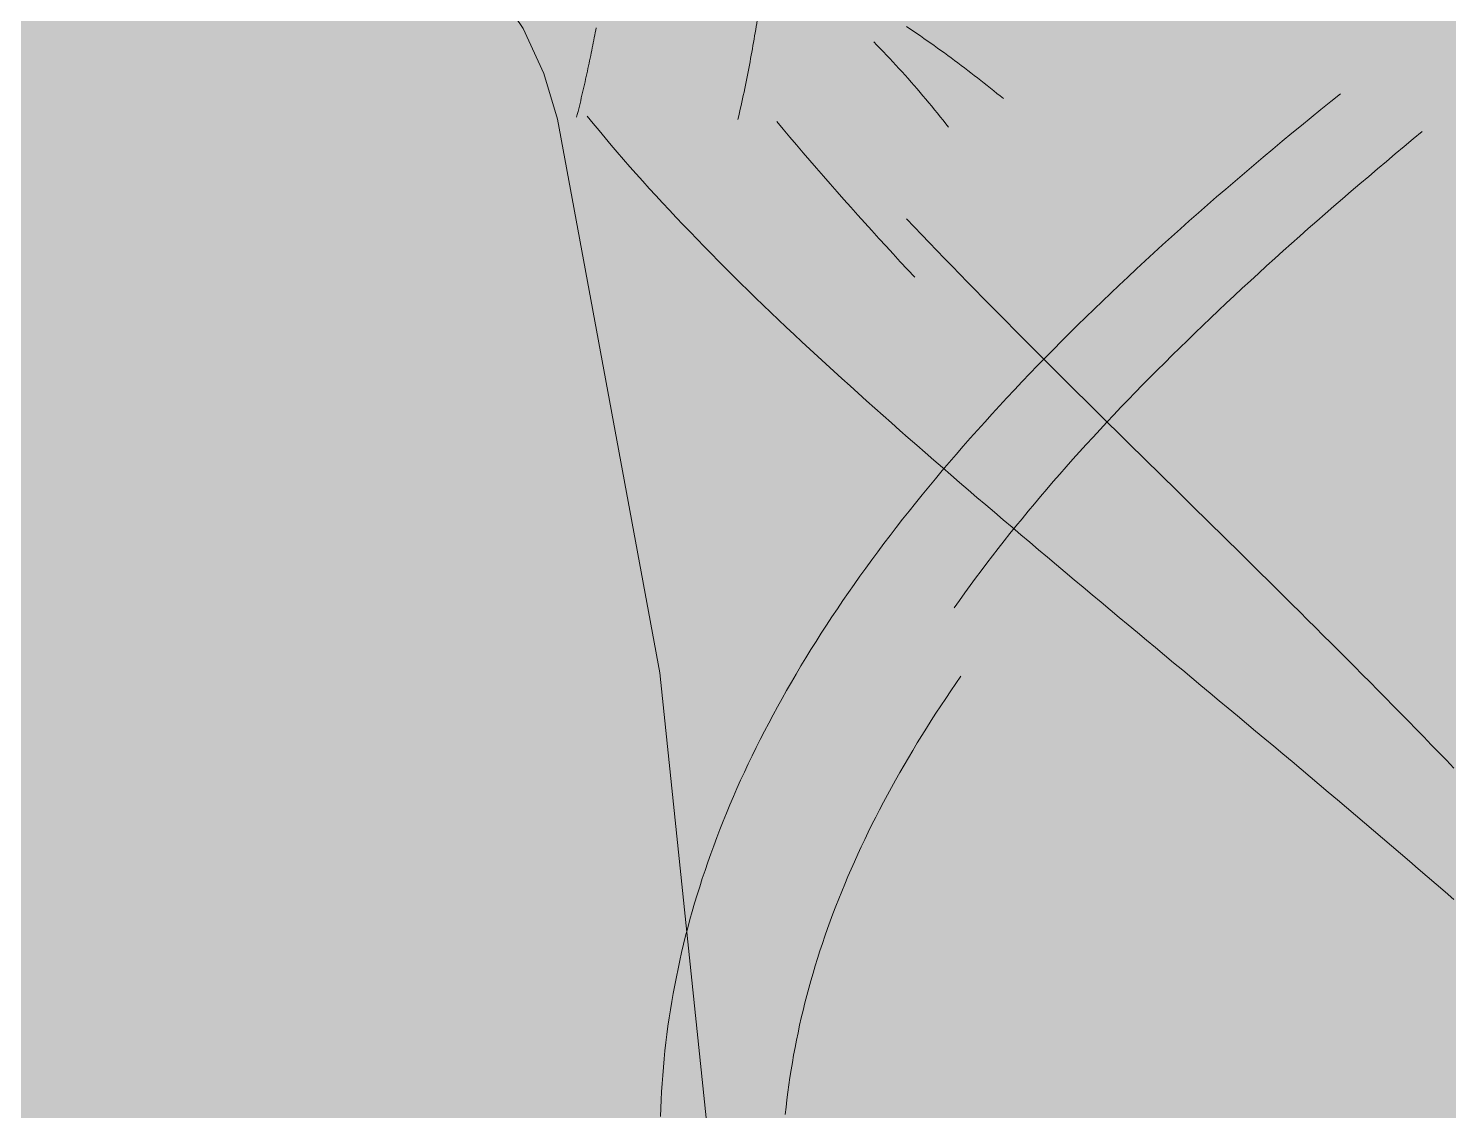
# Model space of a CAD drawing. Header units: inches. Extents: x 30764 to 30770, y -4780 to 4478.
# Drawn here: x 30767.33099 to 30767.33777, y 60.03999 to 60.04516 of the extents above; entities that cross this region are included whole.
import ezdxf

# ---------------------------------------------------------------- set-up
doc = ezdxf.new("R2010")
doc.units = ezdxf.units.IN
doc.header["$MEASUREMENT"] = 0
doc.layers.add('A-GLAZ-CURT', color=52, linetype='Continuous', lineweight=9)
doc.layers.add('Q-SPCQ', color=91, linetype='Continuous', lineweight=9)

# ---------------------------------------------------------------- blocks, each defined once
blk = doc.blocks.new('FP_40-Entrance - Xcel')
at = {"layer": 'Q-SPCQ'}
for p, q in [((-2803.5156586, 60.0448065), (-2803.5157055, 60.0447687)), ((-2803.5156116, 60.0448443), (-2803.5156586, 60.0448065)), ((-2803.5192092, 60.0447369), (-2803.5191813, 60.0447025)), ((-2803.515752, 60.0447309), (-2803.5157984, 60.044693)), ((-2803.5157055, 60.0447687), (-2803.515752, 60.0447309)), ((-2803.5191813, 60.0447025), (-2803.5191529, 60.0446681)), ((-2803.5191529, 60.0446681), (-2803.5191242, 60.0446337)), ((-2803.5157984, 60.044693), (-2803.5158445, 60.0446551)), ((-2803.5191242, 60.0446337), (-2803.5190951, 60.0445993)), ((-2803.5190951, 60.0445993), (-2803.5190657, 60.0445648)), ((-2803.5158903, 60.0446172), (-2803.5159359, 60.0445792)), ((-2803.5158445, 60.0446551), (-2803.5158903, 60.0446172)), ((-2803.5190657, 60.0445648), (-2803.5190358, 60.0445303)), ((-2803.5190358, 60.0445303), (-2803.5190056, 60.0444958)), ((-2803.5159812, 60.0445413), (-2803.5160263, 60.0445033)), ((-2803.5159359, 60.0445792), (-2803.5159812, 60.0445413)), ((-2803.5190056, 60.0444958), (-2803.5189751, 60.0444613)), ((-2803.5189751, 60.0444613), (-2803.5189442, 60.0444267)), ((-2803.5160711, 60.0444653), (-2803.5161156, 60.0444272)), ((-2803.5160263, 60.0445033), (-2803.5160711, 60.0444653)), ((-2803.5189442, 60.0444267), (-2803.5189129, 60.0443922)), ((-2803.5189129, 60.0443922), (-2803.5188813, 60.0443576)), ((-2803.5161156, 60.0444272), (-2803.5161599, 60.0443892)), ((-2803.5188813, 60.0443576), (-2803.5188493, 60.0443229)), ((-2803.5188493, 60.0443229), (-2803.518817, 60.0442883)), ((-2803.5162039, 60.0443511), (-2803.5162476, 60.044313)), ((-2803.5161599, 60.0443892), (-2803.5162039, 60.0443511)), ((-2803.518817, 60.0442883), (-2803.5187844, 60.0442536)), ((-2803.5187844, 60.0442536), (-2803.5187514, 60.0442189)), ((-2803.516291, 60.0442749), (-2803.5163341, 60.0442367)), ((-2803.5162476, 60.044313), (-2803.516291, 60.0442749)), ((-2803.5187514, 60.0442189), (-2803.5187181, 60.0441842)), ((-2803.516377, 60.0441986), (-2803.5164196, 60.0441604)), ((-2803.5163341, 60.0442367), (-2803.516377, 60.0441986)), ((-2803.5187181, 60.0441842), (-2803.5186846, 60.0441494)), ((-2803.5186846, 60.0441494), (-2803.5186506, 60.0441146)), ((-2803.5164618, 60.0441222), (-2803.5165038, 60.044084)), ((-2803.5164196, 60.0441604), (-2803.5164618, 60.0441222)), ((-2803.5186506, 60.0441146), (-2803.5186164, 60.0440798)), ((-2803.5186164, 60.0440798), (-2803.5185819, 60.044045)), ((-2803.5165038, 60.044084), (-2803.5165455, 60.0440457)), ((-2803.5185819, 60.044045), (-2803.5185471, 60.0440102)), ((-2803.5185471, 60.0440102), (-2803.518512, 60.0439753)), ((-2803.5165868, 60.0440075), (-2803.5166279, 60.0439692)), ((-2803.5165455, 60.0440457), (-2803.5165868, 60.0440075)), ((-2803.518512, 60.0439753), (-2803.5184766, 60.0439404)), ((-2803.5184766, 60.0439404), (-2803.5184409, 60.0439054)), ((-2803.5166686, 60.0439309), (-2803.516709, 60.0438925)), ((-2803.5166279, 60.0439692), (-2803.5166686, 60.0439309)), ((-2803.5184409, 60.0439054), (-2803.518405, 60.0438705)), ((-2803.518405, 60.0438705), (-2803.5183687, 60.0438355)), ((-2803.5167491, 60.0438542), (-2803.5167889, 60.0438158)), ((-2803.516709, 60.0438925), (-2803.5167491, 60.0438542)), ((-2803.5183687, 60.0438355), (-2803.5183323, 60.0438005)), ((-2803.5183323, 60.0438005), (-2803.5182955, 60.0437655)), ((-2803.5167889, 60.0438158), (-2803.5168284, 60.0437775)), ((-2803.5182955, 60.0437655), (-2803.5182585, 60.0437304)), ((-2803.5182585, 60.0437304), (-2803.5182212, 60.0436954)), ((-2803.5168675, 60.0437391), (-2803.5169064, 60.0437007)), ((-2803.5168284, 60.0437775), (-2803.5168675, 60.0437391)), ((-2803.5182212, 60.0436954), (-2803.5181837, 60.0436603)), ((-2803.5181837, 60.0436603), (-2803.518146, 60.0436251)), ((-2803.5169449, 60.0436622), (-2803.516983, 60.0436238)), ((-2803.5169064, 60.0437007), (-2803.5169449, 60.0436622)), ((-2803.518146, 60.0436251), (-2803.518108, 60.04359)), ((-2803.518108, 60.04359), (-2803.5180698, 60.0435548)), ((-2803.5170208, 60.0435853), (-2803.5170583, 60.0435468)), ((-2803.516983, 60.0436238), (-2803.5170208, 60.0435853)), ((-2803.5180698, 60.0435548), (-2803.5180313, 60.0435196)), ((-2803.5180313, 60.0435196), (-2803.5179927, 60.0434844)), ((-2803.5170954, 60.0435083), (-2803.5171322, 60.0434698)), ((-2803.5170583, 60.0435468), (-2803.5170954, 60.0435083)), ((-2803.5179927, 60.0434844), (-2803.5179538, 60.0434491)), ((-2803.5179538, 60.0434491), (-2803.5179147, 60.0434139)), ((-2803.5171322, 60.0434698), (-2803.5171687, 60.0434313)), ((-2803.5179147, 60.0434139), (-2803.5178754, 60.0433786)), ((-2803.5178754, 60.0433786), (-2803.5178359, 60.0433432)), ((-2803.5172048, 60.0433927), (-2803.5172405, 60.0433541)), ((-2803.5171687, 60.0434313), (-2803.5172048, 60.0433927)), ((-2803.5178359, 60.0433432), (-2803.5177962, 60.0433079)), ((-2803.5177962, 60.0433079), (-2803.5177563, 60.0432725)), ((-2803.5172759, 60.0433156), (-2803.517311, 60.043277)), ((-2803.5172405, 60.0433541), (-2803.5172759, 60.0433156)), ((-2803.5177563, 60.0432725), (-2803.5177163, 60.0432371)), ((-2803.5177163, 60.0432371), (-2803.517676, 60.0432017)), ((-2803.5173457, 60.0432383), (-2803.51738, 60.0431997)), ((-2803.517311, 60.043277), (-2803.5173457, 60.0432383)), ((-2803.517676, 60.0432017), (-2803.5176356, 60.0431662)), ((-2803.51738, 60.0431997), (-2803.517414, 60.0431611)), ((-2803.5176356, 60.0431662), (-2803.517595, 60.0431308)), ((-2803.517595, 60.0431308), (-2803.5175542, 60.0430953)), ((-2803.5174476, 60.0431224), (-2803.5174808, 60.0430837)), ((-2803.517414, 60.0431611), (-2803.5174476, 60.0431224)), ((-2803.5175542, 60.0430953), (-2803.5175133, 60.0430598)), ((-2803.5175137, 60.0430451), (-2803.5175462, 60.0430064)), ((-2803.5174808, 60.0430837), (-2803.5175137, 60.0430451)), ((-2803.5175133, 60.0430598), (-2803.5174722, 60.0430242)), ((-2803.5175783, 60.0429677), (-2803.5176101, 60.0429289)), ((-2803.5175462, 60.0430064), (-2803.5175783, 60.0429677)), ((-2803.5174722, 60.0430242), (-2803.517431, 60.0429886)), ((-2803.517431, 60.0429886), (-2803.5173896, 60.042953)), ((-2803.5176101, 60.0429289), (-2803.5176415, 60.0428902)), ((-2803.5173896, 60.042953), (-2803.5173481, 60.0429174)), ((-2803.5173481, 60.0429174), (-2803.5173064, 60.0428818)), ((-2803.5176725, 60.0428514), (-2803.5177031, 60.0428127)), ((-2803.5176415, 60.0428902), (-2803.5176725, 60.0428514)), ((-2803.5173064, 60.0428818), (-2803.5172646, 60.0428461)), ((-2803.5172646, 60.0428461), (-2803.5172227, 60.0428104)), ((-2803.5177334, 60.0427739), (-2803.5177633, 60.0427351)), ((-2803.5177031, 60.0428127), (-2803.5177334, 60.0427739)), ((-2803.5172227, 60.0428104), (-2803.5171807, 60.0427747)), ((-2803.5171807, 60.0427747), (-2803.5171385, 60.042739)), ((-2803.5177928, 60.0426963), (-2803.5178219, 60.0426575)), ((-2803.5177633, 60.0427351), (-2803.5177928, 60.0426963)), ((-2803.5171385, 60.042739), (-2803.5170963, 60.0427032)), ((-2803.5170963, 60.0427032), (-2803.5170539, 60.0426674)), ((-2803.5178219, 60.0426575), (-2803.5178506, 60.0426187)), ((-2803.5170539, 60.0426674), (-2803.5170114, 60.0426316)), ((-2803.5170114, 60.0426316), (-2803.5169689, 60.0425958)), ((-2803.517879, 60.0425798), (-2803.5179069, 60.042541)), ((-2803.5178506, 60.0426187), (-2803.517879, 60.0425798)), ((-2803.5169689, 60.0425958), (-2803.5169262, 60.0425599)), ((-2803.5169262, 60.0425599), (-2803.5168835, 60.0425241)), ((-2803.5179345, 60.0425021), (-2803.5179617, 60.0424632)), ((-2803.5179069, 60.042541), (-2803.5179345, 60.0425021)), ((-2803.5168835, 60.0425241), (-2803.5168406, 60.0424882)), ((-2803.5179884, 60.0424244), (-2803.5180148, 60.0423855)), ((-2803.5179617, 60.0424632), (-2803.5179884, 60.0424244)), ((-2803.5168406, 60.0424882), (-2803.5167977, 60.0424522)), ((-2803.5167977, 60.0424522), (-2803.5167548, 60.0424163)), ((-2803.5180148, 60.0423855), (-2803.5180408, 60.0423466)), ((-2803.5167548, 60.0424163), (-2803.5167117, 60.0423803)), ((-2803.5167117, 60.0423803), (-2803.5166686, 60.0423443)), ((-2803.5180664, 60.0423077), (-2803.5180916, 60.0422687)), ((-2803.5180408, 60.0423466), (-2803.5180664, 60.0423077)), ((-2803.5166686, 60.0423443), (-2803.5166254, 60.0423083)), ((-2803.5166254, 60.0423083), (-2803.5165822, 60.0422722)), ((-2803.5181164, 60.0422298), (-2803.5181408, 60.0421909)), ((-2803.5180916, 60.0422687), (-2803.5181164, 60.0422298)), ((-2803.5165822, 60.0422722), (-2803.5165389, 60.0422362)), ((-2803.5165389, 60.0422362), (-2803.5164956, 60.0422001)), ((-2803.5181649, 60.0421519), (-2803.5181885, 60.042113)), ((-2803.5181408, 60.0421909), (-2803.5181649, 60.0421519)), ((-2803.5164956, 60.0422001), (-2803.5164523, 60.042164)), ((-2803.5164523, 60.042164), (-2803.5164089, 60.0421278)), ((-2803.5181885, 60.042113), (-2803.5182117, 60.042074)), ((-2803.5164089, 60.0421278), (-2803.5163654, 60.0420917)), ((-2803.5163654, 60.0420917), (-2803.516322, 60.0420555)), ((-2803.5182345, 60.042035), (-2803.5182569, 60.041996)), ((-2803.5182117, 60.042074), (-2803.5182345, 60.042035)), ((-2803.516322, 60.0420555), (-2803.5162785, 60.0420193)), ((-2803.5162785, 60.0420193), (-2803.516235, 60.0419831)), ((-2803.5182789, 60.041957), (-2803.5183005, 60.041918)), ((-2803.5182569, 60.041996), (-2803.5182789, 60.041957)), ((-2803.516235, 60.0419831), (-2803.5161915, 60.0419468)), ((-2803.5183005, 60.041918), (-2803.5183217, 60.041879)), ((-2803.5161915, 60.0419468), (-2803.516148, 60.0419106)), ((-2803.516148, 60.0419106), (-2803.5161045, 60.0418743)), ((-2803.5183425, 60.04184), (-2803.5183628, 60.041801)), ((-2803.5183217, 60.041879), (-2803.5183425, 60.04184)), ((-2803.5161045, 60.0418743), (-2803.516061, 60.041838)), ((-2803.516061, 60.041838), (-2803.5160175, 60.0418016)), ((-2803.5183828, 60.041762), (-2803.5184024, 60.0417229)), ((-2803.5183628, 60.041801), (-2803.5183828, 60.041762)), ((-2803.5160175, 60.0418016), (-2803.515974, 60.0417653)), ((-2803.515974, 60.0417653), (-2803.5159306, 60.0417289)), ((-2803.5184215, 60.0416839), (-2803.5184403, 60.0416448)), ((-2803.5184024, 60.0417229), (-2803.5184215, 60.0416839)), ((-2803.5159306, 60.0417289), (-2803.5158871, 60.0416925)), ((-2803.5158871, 60.0416925), (-2803.5158437, 60.0416561)), ((-2803.5184403, 60.0416448), (-2803.5184586, 60.0416058)), ((-2803.5158437, 60.0416561), (-2803.5158003, 60.0416196)), ((-2803.5158003, 60.0416196), (-2803.5157569, 60.0415832)), ((-2803.5184766, 60.0415667), (-2803.5184941, 60.0415276)), ((-2803.5184586, 60.0416058), (-2803.5184766, 60.0415667)), ((-2803.5157569, 60.0415832), (-2803.5157136, 60.0415467)), ((-2803.5157136, 60.0415467), (-2803.5156703, 60.0415102)), ((-2803.5185112, 60.0414886), (-2803.5185279, 60.0414495)), ((-2803.5184941, 60.0415276), (-2803.5185112, 60.0414886)), ((-2803.5156703, 60.0415102), (-2803.515627, 60.0414737)), ((-2803.515627, 60.0414737), (-2803.5155838, 60.0414371)), ((-2803.5185442, 60.0414104), (-2803.5185601, 60.0413713)), ((-2803.5185279, 60.0414495), (-2803.5185442, 60.0414104)), ((-2803.5155838, 60.0414371), (-2803.5155407, 60.0414006)), ((-2803.5185601, 60.0413713), (-2803.5185756, 60.0413322)), ((-2803.5155407, 60.0414006), (-2803.5154976, 60.041364)), ((-2803.5154976, 60.041364), (-2803.5154545, 60.0413274)), ((-2803.5185906, 60.0412931), (-2803.5186053, 60.041254)), ((-2803.5185756, 60.0413322), (-2803.5185906, 60.0412931)), ((-2803.5154545, 60.0413274), (-2803.5154116, 60.0412907)), ((-2803.5154116, 60.0412907), (-2803.5153687, 60.0412541)), ((-2803.5186195, 60.0412149), (-2803.5186333, 60.0411758)), ((-2803.5186053, 60.041254), (-2803.5186195, 60.0412149)), ((-2803.5153687, 60.0412541), (-2803.5153259, 60.0412174)), ((-2803.5153259, 60.0412174), (-2803.5152831, 60.0411807)), ((-2803.5186467, 60.0411367), (-2803.5186598, 60.0410976)), ((-2803.5186333, 60.0411758), (-2803.5186467, 60.0411367)), ((-2803.5152831, 60.0411807), (-2803.5152405, 60.041144)), ((-2803.5152405, 60.041144), (-2803.5151979, 60.0411073)), ((-2803.5186598, 60.0410976), (-2803.5186723, 60.0410585)), ((-2803.5151979, 60.0411073), (-2803.5151554, 60.0410706)), ((-2803.5151554, 60.0410706), (-2803.5151131, 60.0410338)), ((-2803.5186845, 60.0410193), (-2803.5186963, 60.0409802)), ((-2803.5186723, 60.0410585), (-2803.5186845, 60.0410193)), ((-2803.5151131, 60.0410338), (-2803.5150708, 60.040997)), ((-2803.5187077, 60.0409411), (-2803.5187186, 60.0409019)), ((-2803.5186963, 60.0409802), (-2803.5187077, 60.0409411)), ((-2803.5187291, 60.0408628), (-2803.5187393, 60.0408237)), ((-2803.5187186, 60.0409019), (-2803.5187291, 60.0408628)), ((-2803.5187393, 60.0408237), (-2803.518749, 60.0407845)), ((-2803.5187583, 60.0407454), (-2803.5187672, 60.0407062)), ((-2803.518749, 60.0407845), (-2803.5187583, 60.0407454)), ((-2803.5187757, 60.0406671), (-2803.5187837, 60.0406279)), ((-2803.5187672, 60.0407062), (-2803.5187757, 60.0406671)), ((-2803.5187837, 60.0406279), (-2803.5187914, 60.0405888)), ((-2803.5187986, 60.0405496), (-2803.5188055, 60.0405105)), ((-2803.5187914, 60.0405888), (-2803.5187986, 60.0405496)), ((-2803.5188119, 60.0404713), (-2803.518818, 60.0404321)), ((-2803.5188055, 60.0405105), (-2803.5188119, 60.0404713)), ((-2803.5188236, 60.040393), (-2803.5188288, 60.0403538)), ((-2803.518818, 60.0404321), (-2803.5188236, 60.040393)), ((-2803.5188288, 60.0403538), (-2803.5188336, 60.0403147)), ((-2803.518838, 60.0402755), (-2803.518842, 60.0402364)), ((-2803.5188336, 60.0403147), (-2803.518838, 60.0402755)), ((-2803.5188456, 60.0401972), (-2803.5188488, 60.040158)), ((-2803.518842, 60.0402364), (-2803.5188456, 60.0401972)), ((-2803.5188516, 60.0401189), (-2803.518854, 60.0400797)), ((-2803.5188488, 60.040158), (-2803.5188516, 60.0401189)), ((-2803.518854, 60.0400797), (-2803.518856, 60.0400406)), ((-2803.5188576, 60.0400014), (-2803.5188588, 60.0399623)), ((-2803.518856, 60.0400406), (-2803.5188576, 60.0400014))]:
    blk.add_line(p, q, dxfattribs=at)
blk.add_polyline3d([(-2803.5193515, 60.0447232, 0), (-2803.5188621, 60.0420797, 0), (-2803.5185843, 60.039405, 0), (-2803.51852, 60.036716, 0), (-2803.5185932, 60.0349638, 0)], dxfattribs=at)
blk = doc.blocks.new('FP_42-Entrance - Xcel')
at = {"layer": 'Q-SPCQ'}
for p, q in [((-2803.518304, 60.0447116), (-2803.5182729, 60.0446743)), ((-2803.5182729, 60.0446743), (-2803.5182415, 60.0446371)), ((-2803.5182415, 60.0446371), (-2803.5182099, 60.0445998)), ((-2803.5182099, 60.0445998), (-2803.5181782, 60.0445626)), ((-2803.5181782, 60.0445626), (-2803.5181462, 60.0445253)), ((-2803.5181462, 60.0445253), (-2803.5181141, 60.0444881)), ((-2803.5181141, 60.0444881), (-2803.5180817, 60.0444509)), ((-2803.5180817, 60.0444509), (-2803.5180492, 60.0444137)), ((-2803.5180492, 60.0444137), (-2803.5180164, 60.0443765)), ((-2803.5180164, 60.0443765), (-2803.5179835, 60.0443393)), ((-2803.5179835, 60.0443393), (-2803.5179504, 60.0443021)), ((-2803.5179504, 60.0443021), (-2803.5179172, 60.0442649)), ((-2803.5179172, 60.0442649), (-2803.5178837, 60.0442277)), ((-2803.5178837, 60.0442277), (-2803.5178501, 60.0441906)), ((-2803.5178501, 60.0441906), (-2803.5178164, 60.0441534)), ((-2803.5178164, 60.0441534), (-2803.5177825, 60.0441162)), ((-2803.5177825, 60.0441162), (-2803.5177484, 60.0440791)), ((-2803.5177484, 60.0440791), (-2803.5177142, 60.044042)), ((-2803.5177142, 60.044042), (-2803.5176799, 60.0440048)), ((-2803.5176799, 60.0440048), (-2803.5176454, 60.0439677)), ((-2803.5174492, 60.0420288), (-2803.5174734, 60.0419933)), ((-2803.5174247, 60.0420642), (-2803.5174492, 60.0420288)), ((-2803.5174973, 60.0419578), (-2803.5175208, 60.0419224)), ((-2803.5174734, 60.0419933), (-2803.5174973, 60.0419578)), ((-2803.517544, 60.0418869), (-2803.5175668, 60.0418515)), ((-2803.5175208, 60.0419224), (-2803.517544, 60.0418869)), ((-2803.5175893, 60.041816), (-2803.5176114, 60.0417806)), ((-2803.5175668, 60.0418515), (-2803.5175893, 60.041816)), ((-2803.5176332, 60.0417451), (-2803.5176546, 60.0417097)), ((-2803.5176114, 60.0417806), (-2803.5176332, 60.0417451)), ((-2803.5176546, 60.0417097), (-2803.5176757, 60.0416742)), ((-2803.5176964, 60.0416388), (-2803.5177168, 60.0416033)), ((-2803.5176757, 60.0416742), (-2803.5176964, 60.0416388)), ((-2803.5177368, 60.0415679), (-2803.5177565, 60.0415324)), ((-2803.5177168, 60.0416033), (-2803.5177368, 60.0415679)), ((-2803.5177758, 60.041497), (-2803.5177947, 60.0414615)), ((-2803.5177565, 60.0415324), (-2803.5177758, 60.041497)), ((-2803.5178133, 60.0414261), (-2803.5178315, 60.0413906)), ((-2803.5177947, 60.0414615), (-2803.5178133, 60.0414261)), ((-2803.5178494, 60.0413552), (-2803.5178669, 60.0413197)), ((-2803.5178315, 60.0413906), (-2803.5178494, 60.0413552)), ((-2803.5178841, 60.0412842), (-2803.5179009, 60.0412488)), ((-2803.5178669, 60.0413197), (-2803.5178841, 60.0412842)), ((-2803.5179173, 60.0412133), (-2803.5179334, 60.0411779)), ((-2803.5179009, 60.0412488), (-2803.5179173, 60.0412133)), ((-2803.5179491, 60.0411424), (-2803.5179644, 60.0411069)), ((-2803.5179334, 60.0411779), (-2803.5179491, 60.0411424)), ((-2803.5179794, 60.0410715), (-2803.517994, 60.041036)), ((-2803.5179644, 60.0411069), (-2803.5179794, 60.0410715)), ((-2803.5180083, 60.0410005), (-2803.5180222, 60.0409651)), ((-2803.517994, 60.041036), (-2803.5180083, 60.0410005)), ((-2803.5180222, 60.0409651), (-2803.5180357, 60.0409296)), ((-2803.5180489, 60.0408941), (-2803.5180617, 60.0408586)), ((-2803.5180357, 60.0409296), (-2803.5180489, 60.0408941)), ((-2803.5180741, 60.0408232), (-2803.5180862, 60.0407877)), ((-2803.5180617, 60.0408586), (-2803.5180741, 60.0408232)), ((-2803.5180979, 60.0407522), (-2803.5181092, 60.0407167)), ((-2803.5180862, 60.0407877), (-2803.5180979, 60.0407522)), ((-2803.5181202, 60.0406812), (-2803.5181308, 60.0406457)), ((-2803.5181092, 60.0407167), (-2803.5181202, 60.0406812)), ((-2803.5181411, 60.0406102), (-2803.518151, 60.0405747)), ((-2803.5181308, 60.0406457), (-2803.5181411, 60.0406102)), ((-2803.5181605, 60.0405392), (-2803.5181697, 60.0405037)), ((-2803.518151, 60.0405747), (-2803.5181605, 60.0405392)), ((-2803.5181785, 60.0404682), (-2803.5181869, 60.0404327)), ((-2803.5181697, 60.0405037), (-2803.5181785, 60.0404682)), ((-2803.518195, 60.0403972), (-2803.5182027, 60.0403617)), ((-2803.5181869, 60.0404327), (-2803.518195, 60.0403972)), ((-2803.51821, 60.0403262), (-2803.518217, 60.0402907)), ((-2803.5182027, 60.0403617), (-2803.51821, 60.0403262)), ((-2803.5182236, 60.0402551), (-2803.5182298, 60.0402196)), ((-2803.518217, 60.0402907), (-2803.5182236, 60.0402551)), ((-2803.5182298, 60.0402196), (-2803.5182357, 60.0401841)), ((-2803.5182413, 60.0401486), (-2803.5182464, 60.040113)), ((-2803.5182357, 60.0401841), (-2803.5182413, 60.0401486)), ((-2803.5182512, 60.0400775), (-2803.5182557, 60.0400419)), ((-2803.5182464, 60.040113), (-2803.5182512, 60.0400775)), ((-2803.5182598, 60.0400064), (-2803.5182635, 60.0399708)), ((-2803.5182557, 60.0400419), (-2803.5182598, 60.0400064))]:
    blk.add_line(p, q, dxfattribs=at)
blk = doc.blocks.new('FP_43-Entrance - Xcel')
at = {"layer": 'Q-SPCQ'}
for p, q in [((-2803.5152223, 60.0446638), (-2803.5152654, 60.0446281)), ((-2803.5152654, 60.0446281), (-2803.5153082, 60.0445924)), ((-2803.5153509, 60.0445567), (-2803.5153933, 60.044521)), ((-2803.5153082, 60.0445924), (-2803.5153509, 60.0445567)), ((-2803.5154356, 60.0444854), (-2803.5154776, 60.0444497)), ((-2803.5153933, 60.044521), (-2803.5154356, 60.0444854)), ((-2803.5155195, 60.044414), (-2803.5155611, 60.0443784)), ((-2803.5154776, 60.0444497), (-2803.5155195, 60.044414)), ((-2803.5156025, 60.0443427), (-2803.5156437, 60.0443071)), ((-2803.5155611, 60.0443784), (-2803.5156025, 60.0443427)), ((-2803.5156847, 60.0442715), (-2803.5157254, 60.0442359)), ((-2803.5156437, 60.0443071), (-2803.5156847, 60.0442715)), ((-2803.517684, 60.0442464), (-2803.5176481, 60.0442087)), ((-2803.5176481, 60.0442087), (-2803.517612, 60.044171)), ((-2803.5157659, 60.0442002), (-2803.5158062, 60.0441646)), ((-2803.5157254, 60.0442359), (-2803.5157659, 60.0442002)), ((-2803.517612, 60.044171), (-2803.5175758, 60.0441333)), ((-2803.5175758, 60.0441333), (-2803.5175395, 60.0440956)), ((-2803.5158462, 60.044129), (-2803.515886, 60.0440934)), ((-2803.5158062, 60.0441646), (-2803.5158462, 60.044129)), ((-2803.5175395, 60.0440956), (-2803.5175031, 60.0440579)), ((-2803.5175031, 60.0440579), (-2803.5174666, 60.0440202)), ((-2803.5159256, 60.0440578), (-2803.5159649, 60.0440223)), ((-2803.515886, 60.0440934), (-2803.5159256, 60.0440578)), ((-2803.5174666, 60.0440202), (-2803.5174299, 60.0439826)), ((-2803.5174299, 60.0439826), (-2803.5173932, 60.0439449)), ((-2803.5160039, 60.0439867), (-2803.5160427, 60.0439511)), ((-2803.5159649, 60.0440223), (-2803.5160039, 60.0439867)), ((-2803.5173932, 60.0439449), (-2803.5173563, 60.0439073)), ((-2803.5160813, 60.0439156), (-2803.5161195, 60.04388)), ((-2803.5160427, 60.0439511), (-2803.5160813, 60.0439156)), ((-2803.5173563, 60.0439073), (-2803.5173194, 60.0438696)), ((-2803.5173194, 60.0438696), (-2803.5172823, 60.043832)), ((-2803.5161195, 60.04388), (-2803.5161575, 60.0438444)), ((-2803.5172823, 60.043832), (-2803.5172452, 60.0437944)), ((-2803.5172452, 60.0437944), (-2803.5172079, 60.0437568)), ((-2803.5161953, 60.0438089), (-2803.5162328, 60.0437734)), ((-2803.5161575, 60.0438444), (-2803.5161953, 60.0438089)), ((-2803.5172079, 60.0437568), (-2803.5171706, 60.0437192)), ((-2803.5171706, 60.0437192), (-2803.5171332, 60.0436816)), ((-2803.51627, 60.0437378), (-2803.5163069, 60.0437023)), ((-2803.5162328, 60.0437734), (-2803.51627, 60.0437378)), ((-2803.5171332, 60.0436816), (-2803.5170958, 60.043644)), ((-2803.5170958, 60.043644), (-2803.5170582, 60.0436064)), ((-2803.5163435, 60.0436668), (-2803.5163799, 60.0436312)), ((-2803.5163069, 60.0437023), (-2803.5163435, 60.0436668)), ((-2803.5170582, 60.0436064), (-2803.5170206, 60.0435688)), ((-2803.516416, 60.0435957), (-2803.5164518, 60.0435602)), ((-2803.5163799, 60.0436312), (-2803.516416, 60.0435957)), ((-2803.5170206, 60.0435688), (-2803.516983, 60.0435313)), ((-2803.516983, 60.0435313), (-2803.5169453, 60.0434937)), ((-2803.5164873, 60.0435247), (-2803.5165225, 60.0434892)), ((-2803.5164518, 60.0435602), (-2803.5164873, 60.0435247)), ((-2803.5169453, 60.0434937), (-2803.5169075, 60.0434562)), ((-2803.5169075, 60.0434562), (-2803.5168697, 60.0434186)), ((-2803.5165574, 60.0434537), (-2803.516592, 60.0434182)), ((-2803.5165225, 60.0434892), (-2803.5165574, 60.0434537)), ((-2803.5168697, 60.0434186), (-2803.5168318, 60.0433811)), ((-2803.5168318, 60.0433811), (-2803.5167939, 60.0433436)), ((-2803.5166264, 60.0433827), (-2803.5166604, 60.0433472)), ((-2803.516592, 60.0434182), (-2803.5166264, 60.0433827)), ((-2803.5167939, 60.0433436), (-2803.516756, 60.043306)), ((-2803.516756, 60.043306), (-2803.516718, 60.0432685)), ((-2803.5166941, 60.0433118), (-2803.5167275, 60.0432763)), ((-2803.5166604, 60.0433472), (-2803.5166941, 60.0433118)), ((-2803.5167606, 60.0432408), (-2803.5167934, 60.0432053)), ((-2803.5167275, 60.0432763), (-2803.5167606, 60.0432408)), ((-2803.516718, 60.0432685), (-2803.51668, 60.043231)), ((-2803.5168259, 60.0431699), (-2803.516858, 60.0431344)), ((-2803.5167934, 60.0432053), (-2803.5168259, 60.0431699)), ((-2803.51668, 60.043231), (-2803.516642, 60.0431935)), ((-2803.516642, 60.0431935), (-2803.5166039, 60.043156)), ((-2803.516858, 60.0431344), (-2803.5168899, 60.0430989)), ((-2803.5166039, 60.043156), (-2803.5165659, 60.0431186)), ((-2803.5165659, 60.0431186), (-2803.5165278, 60.0430811)), ((-2803.5169214, 60.0430635), (-2803.5169526, 60.043028)), ((-2803.5168899, 60.0430989), (-2803.5169214, 60.0430635)), ((-2803.5165278, 60.0430811), (-2803.5164897, 60.0430436)), ((-2803.5164897, 60.0430436), (-2803.5164516, 60.0430062)), ((-2803.5169835, 60.0429926), (-2803.517014, 60.0429571)), ((-2803.5169526, 60.043028), (-2803.5169835, 60.0429926)), ((-2803.5164516, 60.0430062), (-2803.5164135, 60.0429687)), ((-2803.5164135, 60.0429687), (-2803.5163754, 60.0429313)), ((-2803.5170443, 60.0429217), (-2803.5170741, 60.0428862)), ((-2803.517014, 60.0429571), (-2803.5170443, 60.0429217)), ((-2803.5163754, 60.0429313), (-2803.5163373, 60.0428938)), ((-2803.5171037, 60.0428508), (-2803.5171329, 60.0428154)), ((-2803.5170741, 60.0428862), (-2803.5171037, 60.0428508)), ((-2803.5163373, 60.0428938), (-2803.5162992, 60.0428564)), ((-2803.5162992, 60.0428564), (-2803.5162612, 60.042819)), ((-2803.5171618, 60.0427799), (-2803.5171904, 60.0427445)), ((-2803.5171329, 60.0428154), (-2803.5171618, 60.0427799)), ((-2803.5162612, 60.042819), (-2803.5162231, 60.0427816)), ((-2803.5162231, 60.0427816), (-2803.5161851, 60.0427442)), ((-2803.5172186, 60.0427091), (-2803.5172465, 60.0426736)), ((-2803.5171904, 60.0427445), (-2803.5172186, 60.0427091)), ((-2803.5161851, 60.0427442), (-2803.5161471, 60.0427068)), ((-2803.5161471, 60.0427068), (-2803.5161091, 60.0426694)), ((-2803.517274, 60.0426382), (-2803.5173012, 60.0426028)), ((-2803.5172465, 60.0426736), (-2803.517274, 60.0426382)), ((-2803.5161091, 60.0426694), (-2803.5160712, 60.042632)), ((-2803.5160712, 60.042632), (-2803.5160333, 60.0425946)), ((-2803.5173281, 60.0425673), (-2803.5173546, 60.0425319)), ((-2803.5173012, 60.0426028), (-2803.5173281, 60.0425673)), ((-2803.5160333, 60.0425946), (-2803.5159954, 60.0425572)), ((-2803.5173807, 60.0424965), (-2803.5174065, 60.0424611)), ((-2803.5173546, 60.0425319), (-2803.5173807, 60.0424965)), ((-2803.5159954, 60.0425572), (-2803.5159576, 60.0425199)), ((-2803.5159576, 60.0425199), (-2803.5159198, 60.0424825)), ((-2803.517432, 60.0424257), (-2803.5174571, 60.0423902)), ((-2803.5174065, 60.0424611), (-2803.517432, 60.0424257)), ((-2803.5159198, 60.0424825), (-2803.5158821, 60.0424452)), ((-2803.5158821, 60.0424452), (-2803.5158444, 60.0424078)), ((-2803.5158444, 60.0424078), (-2803.5158067, 60.0423705)), ((-2803.5158067, 60.0423705), (-2803.5157692, 60.0423331)), ((-2803.5157692, 60.0423331), (-2803.5157317, 60.0422958)), ((-2803.5157317, 60.0422958), (-2803.5156942, 60.0422585)), ((-2803.5156942, 60.0422585), (-2803.5156569, 60.0422212)), ((-2803.5156569, 60.0422212), (-2803.5156196, 60.0421839)), ((-2803.5156196, 60.0421839), (-2803.5155823, 60.0421466)), ((-2803.5155823, 60.0421466), (-2803.5155452, 60.0421093)), ((-2803.5155452, 60.0421093), (-2803.5155081, 60.042072)), ((-2803.5155081, 60.042072), (-2803.5154711, 60.0420347)), ((-2803.5154711, 60.0420347), (-2803.5154342, 60.0419974)), ((-2803.5154342, 60.0419974), (-2803.5153974, 60.0419602)), ((-2803.5153974, 60.0419602), (-2803.5153607, 60.0419229)), ((-2803.5153607, 60.0419229), (-2803.5153241, 60.0418856)), ((-2803.5153241, 60.0418856), (-2803.5152876, 60.0418484)), ((-2803.5152876, 60.0418484), (-2803.5152512, 60.0418112)), ((-2803.5152512, 60.0418112), (-2803.5152149, 60.0417739)), ((-2803.5152149, 60.0417739), (-2803.5151787, 60.0417367)), ((-2803.5151787, 60.0417367), (-2803.5151426, 60.0416994)), ((-2803.5151426, 60.0416994), (-2803.5151067, 60.0416622)), ((-2803.5151067, 60.0416622), (-2803.5150708, 60.041625))]:
    blk.add_line(p, q, dxfattribs=at)
blk = doc.blocks.new('FP_44-Entrance - Xcel')
at = {"layer": 'Q-SPCQ'}
for p, q in [((-2803.5183529, 60.0454753), (-2803.5183551, 60.0454621)), ((-2803.5183508, 60.0454884), (-2803.5183529, 60.0454753)), ((-2803.5183487, 60.0455013), (-2803.5183508, 60.0454884)), ((-2803.5183636, 60.0454086), (-2803.5183658, 60.0453949)), ((-2803.5183615, 60.0454221), (-2803.5183636, 60.0454086)), ((-2803.5183594, 60.0454355), (-2803.5183615, 60.0454221)), ((-2803.5183572, 60.0454489), (-2803.5183594, 60.0454355)), ((-2803.5183551, 60.0454621), (-2803.5183572, 60.0454489)), ((-2803.5183745, 60.0453395), (-2803.5183767, 60.0453254)), ((-2803.5183723, 60.0453535), (-2803.5183745, 60.0453395)), ((-2803.5183701, 60.0453674), (-2803.5183723, 60.0453535)), ((-2803.5183679, 60.0453812), (-2803.5183701, 60.0453674)), ((-2803.5183658, 60.0453949), (-2803.5183679, 60.0453812)), ((-2803.5183834, 60.0452827), (-2803.5183857, 60.0452683)), ((-2803.5183811, 60.045297), (-2803.5183834, 60.0452827)), ((-2803.5183789, 60.0453113), (-2803.5183811, 60.045297)), ((-2803.5183767, 60.0453254), (-2803.5183789, 60.0453113)), ((-2803.518395, 60.0452098), (-2803.5183974, 60.045195)), ((-2803.5183926, 60.0452245), (-2803.518395, 60.0452098)), ((-2803.5183903, 60.0452392), (-2803.5183926, 60.0452245)), ((-2803.518388, 60.0452538), (-2803.5183903, 60.0452392)), ((-2803.5183857, 60.0452683), (-2803.518388, 60.0452538)), ((-2803.5184048, 60.0451501), (-2803.5184073, 60.045135)), ((-2803.5184023, 60.0451652), (-2803.5184048, 60.0451501)), ((-2803.5183998, 60.0451801), (-2803.5184023, 60.0451652)), ((-2803.5183974, 60.045195), (-2803.5183998, 60.0451801)), ((-2803.5184178, 60.0450739), (-2803.5184205, 60.0450585)), ((-2803.5184151, 60.0450893), (-2803.5184178, 60.0450739)), ((-2803.5184125, 60.0451046), (-2803.5184151, 60.0450893)), ((-2803.5184099, 60.0451198), (-2803.5184125, 60.0451046)), ((-2803.5184073, 60.045135), (-2803.5184099, 60.0451198)), ((-2803.518429, 60.0450118), (-2803.5184319, 60.0449961)), ((-2803.5184261, 60.0450274), (-2803.518429, 60.0450118)), ((-2803.5184233, 60.045043), (-2803.5184261, 60.0450274)), ((-2803.5184205, 60.0450585), (-2803.5184233, 60.045043)), ((-2803.518444, 60.0449327), (-2803.5184472, 60.0449167)), ((-2803.5184409, 60.0449486), (-2803.518444, 60.0449327)), ((-2803.5184378, 60.0449645), (-2803.5184409, 60.0449486)), ((-2803.5184348, 60.0449803), (-2803.5184378, 60.0449645)), ((-2803.5184319, 60.0449961), (-2803.5184348, 60.0449803)), ((-2803.518457, 60.0448685), (-2803.5184604, 60.0448523)), ((-2803.5184537, 60.0448846), (-2803.518457, 60.0448685)), ((-2803.5184504, 60.0449007), (-2803.5184537, 60.0448846)), ((-2803.5184472, 60.0449167), (-2803.5184504, 60.0449007)), ((-2803.5184709, 60.0448035), (-2803.5184746, 60.0447871)), ((-2803.5184674, 60.0448198), (-2803.5184709, 60.0448035)), ((-2803.5184638, 60.0448361), (-2803.5184674, 60.0448198)), ((-2803.5184604, 60.0448523), (-2803.5184638, 60.0448361)), ((-2803.5184859, 60.0447378), (-2803.5184898, 60.0447212)), ((-2803.5184821, 60.0447543), (-2803.5184859, 60.0447378)), ((-2803.5184783, 60.0447707), (-2803.5184821, 60.0447543)), ((-2803.5184746, 60.0447871), (-2803.5184783, 60.0447707))]:
    blk.add_line(p, q, dxfattribs=at)
blk = doc.blocks.new('FP_45-Entrance - Xcel')
at = {"layer": 'Q-SPCQ'}
for p, q in [((-2803.5133928, 60.0454809), (-2803.5134113, 60.0454673)), ((-2803.512027, 60.0455238), (-2803.512025, 60.0455108)), ((-2803.512025, 60.0455108), (-2803.5120229, 60.0454978)), ((-2803.5120229, 60.0454978), (-2803.5120208, 60.0454846)), ((-2803.5120208, 60.0454846), (-2803.5120187, 60.0454714)), ((-2803.5134844, 60.045412), (-2803.5135025, 60.0453979)), ((-2803.5134663, 60.045426), (-2803.5134844, 60.045412)), ((-2803.5134481, 60.0454398), (-2803.5134663, 60.045426)), ((-2803.5134297, 60.0454536), (-2803.5134481, 60.0454398)), ((-2803.5134113, 60.0454673), (-2803.5134297, 60.0454536)), ((-2803.5120187, 60.0454714), (-2803.5120166, 60.045458)), ((-2803.5120166, 60.045458), (-2803.5120145, 60.0454446)), ((-2803.5120145, 60.0454446), (-2803.5120125, 60.0454311)), ((-2803.5120125, 60.0454311), (-2803.5120104, 60.0454174)), ((-2803.5120104, 60.0454174), (-2803.5120083, 60.0454037)), ((-2803.5135737, 60.0453408), (-2803.5135912, 60.0453263)), ((-2803.513556, 60.0453552), (-2803.5135737, 60.0453408)), ((-2803.5135383, 60.0453696), (-2803.513556, 60.0453552)), ((-2803.5135204, 60.0453838), (-2803.5135383, 60.0453696)), ((-2803.5135025, 60.0453979), (-2803.5135204, 60.0453838)), ((-2803.5120083, 60.0454037), (-2803.5120062, 60.0453899)), ((-2803.5120062, 60.0453899), (-2803.512004, 60.045376)), ((-2803.512004, 60.045376), (-2803.5120019, 60.045362)), ((-2803.5120019, 60.045362), (-2803.5119997, 60.045348)), ((-2803.5119997, 60.045348), (-2803.5119976, 60.0453338)), ((-2803.5136434, 60.0452823), (-2803.5136606, 60.0452675)), ((-2803.5136261, 60.0452971), (-2803.5136434, 60.0452823)), ((-2803.5136087, 60.0453117), (-2803.5136261, 60.0452971)), ((-2803.5135912, 60.0453263), (-2803.5136087, 60.0453117)), ((-2803.5119976, 60.0453338), (-2803.5119954, 60.0453196)), ((-2803.5119954, 60.0453196), (-2803.5119932, 60.0453052)), ((-2803.5119932, 60.0453052), (-2803.511991, 60.0452908)), ((-2803.511991, 60.0452908), (-2803.5119887, 60.0452764)), ((-2803.5119887, 60.0452764), (-2803.5119864, 60.0452618)), ((-2803.5137285, 60.0452074), (-2803.5137452, 60.0451921)), ((-2803.5137116, 60.0452225), (-2803.5137285, 60.0452074)), ((-2803.5136947, 60.0452376), (-2803.5137116, 60.0452225)), ((-2803.5136777, 60.0452526), (-2803.5136947, 60.0452376)), ((-2803.5136606, 60.0452675), (-2803.5136777, 60.0452526)), ((-2803.5119864, 60.0452618), (-2803.5119841, 60.0452471)), ((-2803.5119841, 60.0452471), (-2803.5119818, 60.0452324)), ((-2803.5119818, 60.0452324), (-2803.5119795, 60.0452176)), ((-2803.5119795, 60.0452176), (-2803.5119771, 60.0452027)), ((-2803.513795, 60.045146), (-2803.5138114, 60.0451305)), ((-2803.5137785, 60.0451615), (-2803.513795, 60.045146)), ((-2803.5137619, 60.0451768), (-2803.5137785, 60.0451615)), ((-2803.5137452, 60.0451921), (-2803.5137619, 60.0451768)), ((-2803.5119771, 60.0452027), (-2803.5119747, 60.0451878)), ((-2803.5119747, 60.0451878), (-2803.5119722, 60.0451728)), ((-2803.5119722, 60.0451728), (-2803.5119697, 60.0451577)), ((-2803.5119697, 60.0451577), (-2803.5119672, 60.0451425)), ((-2803.5119672, 60.0451425), (-2803.5119647, 60.0451273)), ((-2803.517841, 60.0450914), (-2803.5178256, 60.0450757)), ((-2803.5178256, 60.0450757), (-2803.5178103, 60.04506)), ((-2803.5138762, 60.0450677), (-2803.5138922, 60.0450519)), ((-2803.5138601, 60.0450835), (-2803.5138762, 60.0450677)), ((-2803.513844, 60.0450993), (-2803.5138601, 60.0450835)), ((-2803.5138277, 60.0451149), (-2803.513844, 60.0450993)), ((-2803.5138114, 60.0451305), (-2803.5138277, 60.0451149)), ((-2803.5119647, 60.0451273), (-2803.5119621, 60.045112)), ((-2803.5119621, 60.045112), (-2803.5119594, 60.0450966)), ((-2803.5119594, 60.0450966), (-2803.5119568, 60.0450812)), ((-2803.5119568, 60.0450812), (-2803.511954, 60.0450657)), ((-2803.5178103, 60.04506), (-2803.5177951, 60.0450442)), ((-2803.5177951, 60.0450442), (-2803.51778, 60.0450284)), ((-2803.51778, 60.0450284), (-2803.517765, 60.0450125)), ((-2803.517765, 60.0450125), (-2803.5177501, 60.0449965)), ((-2803.5139398, 60.0450039), (-2803.5139555, 60.0449878)), ((-2803.513924, 60.04502), (-2803.5139398, 60.0450039)), ((-2803.5139082, 60.0450359), (-2803.513924, 60.04502)), ((-2803.5138922, 60.0450519), (-2803.5139082, 60.0450359)), ((-2803.511954, 60.0450657), (-2803.5119513, 60.0450501)), ((-2803.5119513, 60.0450501), (-2803.5119484, 60.0450345)), ((-2803.5119484, 60.0450345), (-2803.5119456, 60.0450188)), ((-2803.5119456, 60.0450188), (-2803.5119427, 60.045003)), ((-2803.5119427, 60.045003), (-2803.5119397, 60.0449872)), ((-2803.5177501, 60.0449965), (-2803.5177353, 60.0449805)), ((-2803.5177353, 60.0449805), (-2803.5177205, 60.0449645)), ((-2803.5177205, 60.0449645), (-2803.5177059, 60.0449484)), ((-2803.5177059, 60.0449484), (-2803.5176914, 60.0449322)), ((-2803.5176914, 60.0449322), (-2803.5176769, 60.044916)), ((-2803.5140022, 60.0449391), (-2803.5140176, 60.0449227)), ((-2803.5139867, 60.0449554), (-2803.5140022, 60.0449391)), ((-2803.5139712, 60.0449716), (-2803.5139867, 60.0449554)), ((-2803.5139555, 60.0449878), (-2803.5139712, 60.0449716)), ((-2803.5119397, 60.0449872), (-2803.5119367, 60.0449714)), ((-2803.5119367, 60.0449714), (-2803.5119336, 60.0449555)), ((-2803.5119336, 60.0449555), (-2803.5119305, 60.0449395)), ((-2803.5119305, 60.0449395), (-2803.5119273, 60.0449235)), ((-2803.5176769, 60.044916), (-2803.5176625, 60.0448997)), ((-2803.5176625, 60.0448997), (-2803.5176482, 60.0448834)), ((-2803.5176482, 60.0448834), (-2803.517634, 60.044867)), ((-2803.517634, 60.044867), (-2803.5176199, 60.0448506)), ((-2803.5140635, 60.0448734), (-2803.5140786, 60.0448568)), ((-2803.5140482, 60.0448899), (-2803.5140635, 60.0448734)), ((-2803.514033, 60.0449063), (-2803.5140482, 60.0448899)), ((-2803.5140176, 60.0449227), (-2803.514033, 60.0449063)), ((-2803.5119273, 60.0449235), (-2803.5119241, 60.0449074)), ((-2803.5119241, 60.0449074), (-2803.5119208, 60.0448913)), ((-2803.5119208, 60.0448913), (-2803.5119175, 60.0448751)), ((-2803.5119175, 60.0448751), (-2803.511914, 60.0448589)), ((-2803.5176199, 60.0448506), (-2803.5176059, 60.0448341)), ((-2803.5176059, 60.0448341), (-2803.517592, 60.0448176)), ((-2803.517592, 60.0448176), (-2803.5175781, 60.044801)), ((-2803.5175781, 60.044801), (-2803.5175643, 60.0447844)), ((-2803.5141236, 60.0448068), (-2803.5141385, 60.0447901)), ((-2803.5141087, 60.0448235), (-2803.5141236, 60.0448068)), ((-2803.5140937, 60.0448402), (-2803.5141087, 60.0448235)), ((-2803.5140786, 60.0448568), (-2803.5140937, 60.0448402)), ((-2803.511914, 60.0448589), (-2803.5119106, 60.0448427)), ((-2803.5119106, 60.0448427), (-2803.511907, 60.0448264)), ((-2803.511907, 60.0448264), (-2803.5119034, 60.04481)), ((-2803.5119034, 60.04481), (-2803.5118997, 60.0447936)), ((-2803.5175643, 60.0447844), (-2803.5175507, 60.0447678)), ((-2803.5175507, 60.0447678), (-2803.5175371, 60.0447511)), ((-2803.5175371, 60.0447511), (-2803.5175235, 60.0447344)), ((-2803.5175235, 60.0447344), (-2803.5175101, 60.0447176)), ((-2803.5141829, 60.0447395), (-2803.5141975, 60.0447226)), ((-2803.5141681, 60.0447564), (-2803.5141829, 60.0447395)), ((-2803.5141534, 60.0447733), (-2803.5141681, 60.0447564)), ((-2803.5141385, 60.0447901), (-2803.5141534, 60.0447733)), ((-2803.5118997, 60.0447936), (-2803.511896, 60.0447772)), ((-2803.511896, 60.0447772), (-2803.5118922, 60.0447607)), ((-2803.5118922, 60.0447607), (-2803.5118883, 60.0447442)), ((-2803.5175101, 60.0447176), (-2803.5174967, 60.0447008)), ((-2803.5174967, 60.0447008), (-2803.5174834, 60.044684)), ((-2803.5142267, 60.0446886), (-2803.5142412, 60.0446716)), ((-2803.5142121, 60.0447056), (-2803.5142267, 60.0446886)), ((-2803.5141975, 60.0447226), (-2803.5142121, 60.0447056))]:
    blk.add_line(p, q, dxfattribs=at)
blk = doc.blocks.new('FP_50-Entrance - Xcel')
at = {"layer": 'Q-SPCQ'}
for p, q in [((-2803.5191707, 60.0451356), (-2803.519173, 60.0451236)), ((-2803.5191683, 60.0451474), (-2803.5191707, 60.0451356)), ((-2803.519166, 60.0451593), (-2803.5191683, 60.0451474)), ((-2803.5176847, 60.0451653), (-2803.517668, 60.045154)), ((-2803.517668, 60.045154), (-2803.5176513, 60.0451427)), ((-2803.5176513, 60.0451427), (-2803.5176347, 60.0451314)), ((-2803.5191827, 60.0450754), (-2803.5191851, 60.0450632)), ((-2803.5191802, 60.0450875), (-2803.5191827, 60.0450754)), ((-2803.5191778, 60.0450996), (-2803.5191802, 60.0450875)), ((-2803.5191754, 60.0451117), (-2803.5191778, 60.0450996)), ((-2803.519173, 60.0451236), (-2803.5191754, 60.0451117)), ((-2803.5176347, 60.0451314), (-2803.5176181, 60.0451199)), ((-2803.5176181, 60.0451199), (-2803.5176016, 60.0451085)), ((-2803.5176016, 60.0451085), (-2803.5175852, 60.045097)), ((-2803.5175852, 60.045097), (-2803.5175688, 60.0450854)), ((-2803.5175688, 60.0450854), (-2803.5175525, 60.0450738)), ((-2803.5175525, 60.0450738), (-2803.5175363, 60.0450622)), ((-2803.5191978, 60.0450016), (-2803.5192004, 60.0449892)), ((-2803.5191952, 60.045014), (-2803.5191978, 60.0450016)), ((-2803.5191927, 60.0450264), (-2803.5191952, 60.045014)), ((-2803.5191901, 60.0450387), (-2803.5191927, 60.0450264)), ((-2803.5191876, 60.045051), (-2803.5191901, 60.0450387)), ((-2803.5191851, 60.0450632), (-2803.5191876, 60.045051)), ((-2803.5175363, 60.0450622), (-2803.5175201, 60.0450505)), ((-2803.5175201, 60.0450505), (-2803.5175039, 60.0450387)), ((-2803.5175039, 60.0450387), (-2803.5174878, 60.045027)), ((-2803.5174878, 60.045027), (-2803.5174718, 60.0450152)), ((-2803.5174718, 60.0450152), (-2803.5174558, 60.0450033)), ((-2803.5174558, 60.0450033), (-2803.5174399, 60.0449914)), ((-2803.5192112, 60.0449389), (-2803.519214, 60.0449263)), ((-2803.5192085, 60.0449516), (-2803.5192112, 60.0449389)), ((-2803.5192058, 60.0449641), (-2803.5192085, 60.0449516)), ((-2803.5192031, 60.0449767), (-2803.5192058, 60.0449641)), ((-2803.5192004, 60.0449892), (-2803.5192031, 60.0449767)), ((-2803.5174399, 60.0449914), (-2803.517424, 60.0449795)), ((-2803.517424, 60.0449795), (-2803.5174082, 60.0449675)), ((-2803.5174082, 60.0449675), (-2803.5173924, 60.0449555)), ((-2803.5173924, 60.0449555), (-2803.5173767, 60.0449434)), ((-2803.5173767, 60.0449434), (-2803.517361, 60.0449313)), ((-2803.5192254, 60.0448753), (-2803.5192283, 60.0448624)), ((-2803.5192225, 60.0448881), (-2803.5192254, 60.0448753)), ((-2803.5192196, 60.0449008), (-2803.5192225, 60.0448881)), ((-2803.5192168, 60.0449136), (-2803.5192196, 60.0449008)), ((-2803.519214, 60.0449263), (-2803.5192168, 60.0449136)), ((-2803.517361, 60.0449313), (-2803.5173454, 60.0449192)), ((-2803.5173454, 60.0449192), (-2803.5173298, 60.0449071)), ((-2803.5173298, 60.0449071), (-2803.5173143, 60.0448949)), ((-2803.5173143, 60.0448949), (-2803.5172988, 60.0448827)), ((-2803.5172988, 60.0448827), (-2803.5172834, 60.0448705)), ((-2803.5172834, 60.0448705), (-2803.517268, 60.0448582)), ((-2803.5192436, 60.0447978), (-2803.5192468, 60.0447847)), ((-2803.5192405, 60.0448108), (-2803.5192436, 60.0447978)), ((-2803.5192374, 60.0448237), (-2803.5192405, 60.0448108)), ((-2803.5192343, 60.0448367), (-2803.5192374, 60.0448237)), ((-2803.5192313, 60.0448496), (-2803.5192343, 60.0448367)), ((-2803.5192283, 60.0448624), (-2803.5192313, 60.0448496)), ((-2803.517268, 60.0448582), (-2803.5172527, 60.0448459)), ((-2803.5172527, 60.0448459), (-2803.5172374, 60.0448336)), ((-2803.5172374, 60.0448336), (-2803.5172222, 60.0448213)), ((-2803.5192566, 60.0447455), (-2803.51926, 60.0447324)), ((-2803.5192533, 60.0447586), (-2803.5192566, 60.0447455)), ((-2803.51925, 60.0447717), (-2803.5192533, 60.0447586)), ((-2803.5192468, 60.0447847), (-2803.51925, 60.0447717))]:
    blk.add_line(p, q, dxfattribs=at)
blk.add_polyline3d([(-2803.5196831, 60.0454063, 0), (-2803.5195153, 60.0451562, 0), (-2803.5194165, 60.0449404, 0), (-2803.5193515, 60.0447232, 0)], dxfattribs=at)

msp = doc.modelspace()

# ---------------------------------------------------------------- hatches: boundary and pattern name
at = {"layer": 'A-GLAZ-CURT', "lineweight": 5, "transparency": 33554458}
msp.add_hatch(color=256, dxfattribs=at).paths.add_polyline_path([(30767.3088026, 59.8679116), (30767.3630636, 59.8725362), (30767.3630636, 60.0791154), (30767.3088026, 60.0819859), (30767.3088026, 59.8723484)], flags=0)

# ---------------------------------------------------------------- block references
at = {"layer": 'Q-SPCQ'}
for name in ['FP_44-Entrance - Xcel', 'FP_45-Entrance - Xcel', 'FP_50-Entrance - Xcel', 'FP_40-Entrance - Xcel', 'FP_43-Entrance - Xcel', 'FP_42-Entrance - Xcel']:
    msp.add_blockref(name, (33570.8528632, 0), dxfattribs=at)

doc.saveas('drawing.dxf')
